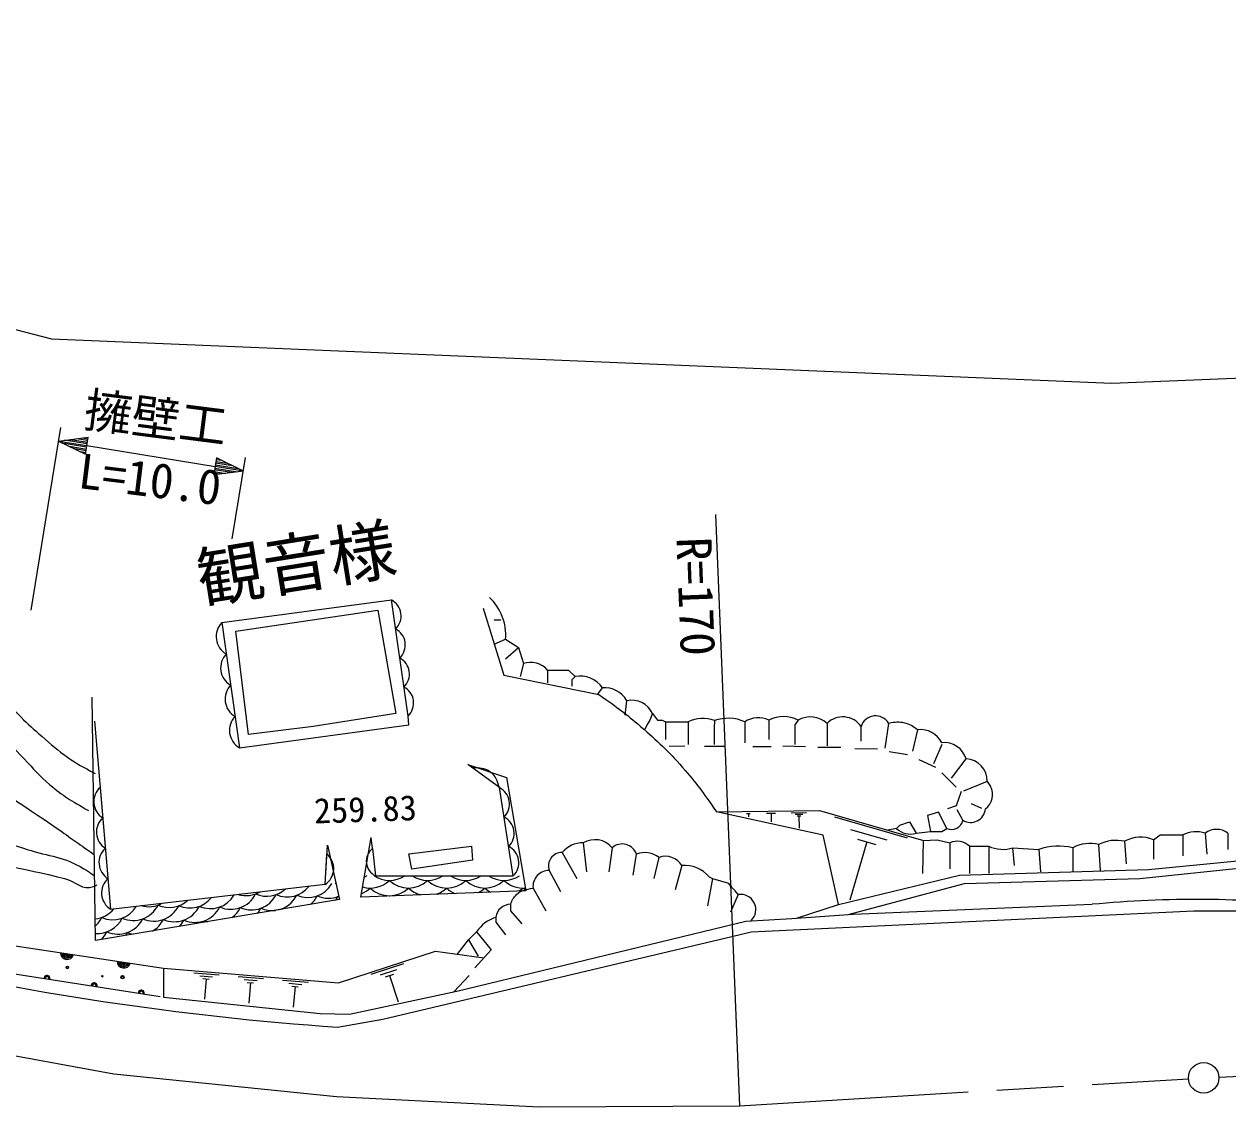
# Model space of a CAD drawing. Units: millimetres, scale not verified. Extents: x 40000 to 680000, y 20000 to 380000.
# Drawn here: x 210173 to 273246, y 259480 to 316904 of the extents above; entities that cross this region are included whole.
import ezdxf
from ezdxf.enums import TextEntityAlignment as Align

# ---------------------------------------------------------------- set-up
doc = ezdxf.new("R2010")
doc.units = ezdxf.units.MM
doc.header["$LTSCALE"] = 1000
doc.linetypes.add('CHAIN', pattern=[18.5, 12, -1.5, 3.5, -1.5])
for name, color, linetype, lineweight in [('M-BGD', 7, 'Continuous', 25), ('M-BMK', 2, 'CHAIN', 13), ('M-BMK-SRVR', 3, 'Continuous', 25), ('M-STR-HTXT', 7, 'Continuous', 13)]:
    doc.layers.add(name, color=color, linetype=linetype, lineweight=lineweight)
doc.styles.add('ＭＳ ゴシック', font='')
doc.styles.get('ＭＳ ゴシック').set_extended_font_data('MS Gothic')

msp = doc.modelspace()

# ---------------------------------------------------------------- hatches: boundary and pattern name
at = {"layer": 'M-BGD'}
h = msp.add_hatch(color=256, dxfattribs=at)
edge = h.paths.add_edge_path()
edge.add_ellipse((212440, 267479), major_axis=(34, 49.6), ratio=1, start_angle=-55.52889, end_angle=124.47111, ccw=False)
msp.add_hatch(color=256, dxfattribs=at).paths.add_polyline_path([(214243, 267013, -0.41421), (214273, 267043, -0.41421)])
h = msp.add_hatch(color=256, dxfattribs=at)
edge = h.paths.add_edge_path()
edge.add_ellipse((215332, 266966), major_axis=(46.9, 68.3), ratio=1, start_angle=-55.52889, end_angle=124.47111, ccw=False)

# ---------------------------------------------------------------- linework, layer by layer
for centre, radius, end in [((212440, 267479), 60.2, 0), ((214273, 267013), 30, 360), ((215332, 266966), 82.8, 360)]:
    msp.add_arc(centre, radius, 180, end)
for p, q in [((220530, 285537), (229415, 286726)), ((230288, 280644), (229415, 286726)), ((234227, 286299), (235307, 282794)), ((220530, 285537), (221456, 278984)), ((234807, 285680), (235146, 285680)), ((234807, 284410), (235400, 284664)), ((235400, 284664), (236077, 284240)), ((235400, 284664), (236077, 284240)), ((235400, 283648), (236077, 284240)), ((236077, 284240), (236331, 283394)), ((236077, 284240), (236331, 283394)), ((236331, 283394), (236162, 282716)), ((235307, 282794), (240294, 281769)), ((237601, 283055), (237601, 282378)), ((237601, 283055), (238702, 283055)), ((238702, 283055), (239040, 282716)), ((239040, 282716), (238871, 282547)), ((238871, 282547), (238871, 282208)), ((240226, 281785), (240480, 282124)), ((213910, 268877), (213742, 281626)), ((241665, 280684), (241750, 281446)), ((243104, 280769), (242953, 280435)), ((243104, 280769), (243358, 280430)), ((213865, 280370), (214702, 270524)), ((221456, 278984), (230336, 280185)), ((230336, 280185), (230288, 280644)), ((242850, 280261), (242681, 279922)), ((242953, 280435), (242850, 280261)), ((243358, 280430), (243612, 280430)), ((243612, 280430), (243782, 280346)), ((243782, 280346), (243782, 279414)), ((243782, 280346), (244967, 280346)), ((244967, 280346), (244967, 279160)), ((246347, 280407), (246322, 280007)), ((247930, 280346), (247930, 279245)), ((249200, 280430), (249200, 279414)), ((250724, 280430), (250555, 280176)), ((250555, 280176), (250555, 279160)), ((252248, 280261), (252248, 279076)), ((254026, 279330), (254026, 280092)), ((255470, 280261), (255267, 278958)), ((246322, 280007), (246322, 279160)), ((256990, 279922), (256718, 278795)), ((243974, 279073), (244784, 279075)), ((245822, 279063), (246848, 279067)), ((248354, 279051), (249319, 279040)), ((249921, 279076), (251122, 279042)), ((251756, 279005), (252966, 279005)), ((253697, 278942), (254890, 278917)), ((258255, 279156), (257824, 278132)), ((255496, 278782), (256459, 278635)), ((257044, 278375), (257919, 277956)), ((258768, 277382), (259530, 278398)), ((235078, 276893), (233422, 278112)), ((233422, 278112), (235442, 277420)), ((258258, 277665), (259002, 276920)), ((214160, 276904), (214702, 270524)), ((235806, 272272), (235078, 276893)), ((235806, 272272), (235078, 276893)), ((235442, 277420), (236461, 271490)), ((260630, 277213), (259389, 276703)), ((260630, 277213), (260800, 276959)), ((259273, 276692), (259011, 275939)), ((246452, 275617), (251851, 275695)), ((251851, 275695), (257297, 274115)), ((259011, 275939), (258559, 275775)), ((259360, 275181), (259067, 275730)), ((260353, 275806), (259803, 276051)), ((252035, 274403), (246452, 275617)), ((248026, 275540), (248214, 275543)), ((248120, 275541), (248123, 275354)), ((249076, 275555), (249539, 275562)), ((249307, 275558), (249314, 275095)), ((250369, 275573), (251173, 275585)), ((250571, 275496), (250973, 275502)), ((250673, 275417), (250874, 275420)), ((250773, 275418), (250783, 274775)), ((252636, 275363), (256446, 274258)), ((256058, 274927), (256566, 275096)), ((256566, 275096), (256905, 274504)), ((258090, 275604), (257498, 275435)), ((257498, 275435), (257667, 274588)), ((258514, 274758), (258090, 275604)), ((252836, 270764), (252035, 274403)), ((253478, 274705), (255383, 274153)), ((255889, 274758), (255431, 274656)), ((255889, 274758), (256058, 274927)), ((256905, 274504), (257667, 274588)), ((257667, 274588), (258260, 274588)), ((258260, 274588), (258514, 274758)), ((269351, 274165), (269690, 274419)), ((269690, 274419), (270875, 274419)), ((270875, 274419), (270875, 273318)), ((272060, 274504), (272145, 273403)), ((273246, 274504), (273246, 273657)), ((225954, 271825), (226063, 273880)), ((226063, 273880), (226700, 271024)), ((227819, 271156), (228356, 274271)), ((228424, 273695), (228356, 274271)), ((230337, 273430), (233620, 273826)), ((233620, 273826), (233669, 273098)), ((239464, 273996), (239633, 272472)), ((240988, 273742), (240818, 272472)), ((254320, 274048), (253436, 271000)), ((253844, 274186), (254796, 273910)), ((257287, 274124), (257244, 272387)), ((257287, 274124), (258006, 274165)), ((258006, 274165), (258683, 273996)), ((258683, 273996), (258683, 272641)), ((259699, 273826), (259699, 272387)), ((259699, 273826), (260715, 273826)), ((260715, 273826), (260715, 272387)), ((262070, 272810), (261985, 273742)), ((261985, 273742), (263340, 273657)), ((265118, 273742), (265118, 272472)), ((266472, 273911), (266557, 272556)), ((267827, 274080), (267912, 272895)), ((269351, 274165), (269351, 273149)), ((225954, 271825), (226038, 273412)), ((228424, 273695), (228583, 272272)), ((228424, 273695), (228583, 272272)), ((230491, 272621), (230337, 273430)), ((238363, 273488), (239125, 272133)), ((242088, 272302), (242258, 273403)), ((243189, 272133), (243443, 273234)), ((263340, 273657), (263424, 272472)), ((269080, 272611), (275301, 273211)), ((233669, 273098), (230491, 272621)), ((237686, 272556), (238278, 271456)), ((244628, 272810), (244290, 271540)), ((259180, 272314), (269080, 272611)), ((268625, 272133), (275402, 272829)), ((228583, 272272), (235806, 272272)), ((246237, 272133), (245983, 270694)), ((246068, 272218), (246237, 272133)), ((246237, 272133), (247084, 271879)), ((252836, 270764), (259180, 272314)), ((253351, 270252), (259442, 271862)), ((259442, 271862), (268625, 272133)), ((214702, 270524), (225954, 271825)), ((236461, 271490), (227819, 271156)), ((236839, 271625), (237516, 270440)), ((247592, 271286), (247178, 270374)), ((226700, 271024), (213910, 268877)), ((235654, 270778), (235654, 270440)), ((250645, 270057), (252836, 270764)), ((253603, 270270), (266134, 270778)), ((234892, 270101), (234892, 269847)), ((235654, 270440), (236246, 269762)), ((247983, 269887), (250404, 270040)), ((250404, 270040), (253603, 270270)), ((232854, 266232), (247983, 269887)), ((233452, 268916), (233876, 269339)), ((233876, 269339), (234644, 268392)), ((234892, 269847), (235400, 269170)), ((207975, 268863), (217476, 267424)), ((232860, 268154), (233452, 268916)), ((233452, 268916), (233960, 268069)), ((226645, 266660), (231720, 268327)), ((231720, 268327), (234263, 267968)), ((233794, 267446), (234644, 268392)), ((228350, 267115), (230077, 267682)), ((217295, 265929), (207702, 267426)), ((217476, 267424), (217470, 265906)), ((217476, 267424), (226645, 266660)), ((219070, 267191), (220394, 267080)), ((219390, 267031), (220052, 266975)), ((219544, 266884), (219875, 266857)), ((219710, 266871), (219622, 265811)), ((221382, 266998), (222725, 266886)), ((221706, 266836), (222378, 266780)), ((223712, 266804), (225073, 266690)), ((228839, 267084), (229702, 267368)), ((229111, 266982), (229543, 267124)), ((229327, 267053), (229781, 265672)), ((232697, 266199), (233489, 267040)), ((221863, 266688), (222199, 266660)), ((222031, 266674), (221941, 265599)), ((224041, 266639), (224721, 266583)), ((224200, 266489), (224540, 266461)), ((224370, 266475), (224279, 265386)), ((227221, 265018), (232854, 266232)), ((217470, 265906), (225693, 265054)), ((225693, 265054), (227221, 265018))]:
    msp.add_line(p, q, dxfattribs=at)
msp.add_lwpolyline([(221938, 279668), (221260, 285087), (228711, 286188), (229642, 280769), (225324, 280092)], close=True, dxfattribs=at)
for points in [[(247253, 269085), (248269, 269339), (271468, 270440), (273669, 270440), (283152, 269593), (311684, 267561), (313801, 267476), (320320, 267561), (329464, 267900), (348514, 268916), (353848, 270186)], [(226594, 264344), (228965, 264767), (247253, 269085)]]:
    msp.add_lwpolyline(points, dxfattribs=at)
for centre, radius in [((212440, 267479), 60.2), ((214273, 267013), 30), ((215332, 266966), 82.8)]:
    msp.add_circle(centre, radius, dxfattribs=at)
for centre, radius, start, end in [((228992, 285889), 937, 313.15145, 63.18872), ((232696, 284887), 2712, 355.26818, 46.80684), ((232696, 284887), 2712, 355.26818, 46.80684), ((221295, 284809), 1056, 136.42673, 239.64406), ((229210, 284369), 937, 313.15145, 63.18872), ((221526, 283171), 1056, 136.42673, 239.64406), ((229429, 282848), 937, 313.15145, 63.18872), ((236712, 282272), 1185, 41.37852, 108.75865), ((239298, 281297), 1443, 34.96906, 100.27067), ((221758, 281533), 1056, 136.42673, 239.64406), ((229647, 281327), 937, 313.15145, 63.18872), ((240582, 280787), 1340, 29.45632, 94.39871), ((242004, 280261), 1212, 24.77514, 102.09476), ((221989, 279894), 1056, 136.42673, 239.64406), ((245729, 278748), 1770, 69.56727, 115.4928), ((247060, 278332), 2194, 66.62848, 108.96011), ((248645, 279189), 1360, 65.9168, 121.71135), ((249962, 278991), 1629, 62.10273, 117.89727), ((251369, 279294), 1307, 47.73131, 119.58831), ((253067, 279442), 1158, 34.11348, 135.00586), ((254786, 279857), 795, 30.60248, 162.79889), ((257146, 278686), 1246, 26.65509, 97.19993), ((258394, 278071), 1182, 16.07357, 96.54629), ((258394, 278071), 1182, 16.07357, 96.54629), ((259475, 277244), 1156, 358.45763, 87.30018), ((214826, 276157), 1001, 131.74904, 237.96657), ((234646, 276036), 960, 314.62848, 63.27044), ((260006, 276509), 912, 306.2717, 29.53878), ((259763, 275858), 788, 239.30028, 353.82982), ((237251, 418366), 154391, 247.70266, 266.0421), ((214962, 274562), 1001, 131.74904, 237.96657), ((234889, 274495), 960, 314.62848, 63.27044), ((258768, 275308), 606, 245.22486, 347.90524), ((256609, 275477), 1018, 225, 286.92751), ((271574, 272980), 1600, 72.28421, 115.88703), ((272653, 273742), 965, 52.12502, 127.87498), ((235131, 272955), 960, 314.62848, 63.27044), ((239421, 272641), 1355, 88.21009, 141.34019), ((240076, 272973), 1192, 40.14833, 120.92703), ((241511, 273153), 788, 18.53396, 131.6032), ((259068, 273172), 909, 46.02915, 115.0462), ((261455, 275356), 1700, 244.1948, 288.17706), ((264378, 270573), 3254, 76.85513, 108.59749), ((266016, 272055), 1911, 76.19466, 118.05538), ((267387, 272095), 2034, 77.51529, 116.73474), ((267387, 272095), 2034, 77.51529, 116.73474), ((268679, 272508), 1788, 67.92044, 118.43922), ((215097, 272967), 1001, 131.74904, 237.96657), ((225407, 272650), 990, 303.54612, 50.37508), ((228941, 273032), 840, 127.98426, 244.77483), ((238340, 272792), 696, 88.13232, 199.81293), ((242707, 272314), 1178, 51.32233, 112.41747), ((243782, 272311), 983, 30.5406, 110.15175), ((237681, 271710), 847, 89.71352, 185.7391), ((244773, 271119), 1698, 40.33865, 94.90108), ((215233, 271372), 1001, 131.74904, 237.96657), ((225039, 272583), 1450, 246.39718, 330.42442), ((226918, 273267), 1450, 251.97422, 253.64582), ((228314, 273081), 1450, 253.86813, 313.60282), ((227314, 273481), 1450, 298.23312, 304.25154), ((229314, 273481), 1450, 236.37682, 303.50254), ((230314, 273081), 1450, 226.39718, 313.60282), ((231314, 273481), 1450, 236.49746, 303.50254), ((232314, 273081), 1450, 226.39718, 313.60282), ((233314, 273481), 1450, 236.49746, 303.50254), ((234314, 273081), 1450, 226.39718, 313.60282), ((235314, 273481), 1450, 236.49746, 303.91197), ((236314, 273081), 1450, 226.39718, 274.81399), ((219930, 272000), 1450, 246.39718, 329.90039), ((221006, 271966), 1450, 246.39718, 333.60282), ((221809, 272684), 1450, 253.13251, 300.05599), ((222083, 271933), 1450, 246.39718, 333.60282), ((222886, 272651), 1450, 246.39718, 312.60818), ((223962, 272617), 1450, 246.39718, 322.13338), ((223159, 271899), 1450, 281.95353, 333.60282), ((224236, 271865), 1450, 310.9691, 333.60282), ((226115, 272549), 1450, 246.39718, 292.03927), ((227314, 272681), 1450, 291.69657, 313.60282), ((229314, 272681), 1450, 226.39718, 313.60282), ((228314, 272281), 1450, 312.56395, 313.60282), ((230314, 272281), 1450, 226.39718, 227.35301), ((231314, 272681), 1450, 226.39718, 255.53057), ((231314, 272681), 1450, 288.89007, 313.60282), ((233314, 272681), 1450, 226.39718, 246.99687), ((233314, 272681), 1450, 297.42377, 313.60282), ((235314, 272681), 1450, 226.39718, 240.58881), ((235314, 272681), 1450, 303.83183, 313.60282), ((237314, 272681), 1450, 226.39718, 233.77602), ((247719, 270503), 793, 313.91908, 99.21103), ((214821, 271418), 1450, 246.39718, 329.50139), ((215898, 271384), 1450, 246.39718, 333.60282), ((216700, 272102), 1450, 253.94738, 299.24112), ((216974, 271350), 1450, 246.39718, 333.60282), ((217777, 272068), 1450, 246.39718, 312.06188), ((218051, 271316), 1450, 246.39718, 333.60282), ((218853, 272034), 1450, 246.39718, 321.68456), ((219127, 271282), 1450, 246.39718, 333.60282), ((220204, 271249), 1450, 306.10447, 333.60282), ((225312, 271831), 1450, 324.51627, 333.60282), ((227192, 272515), 1450, 246.39718, 248.85789), ((235666, 269997), 781, 90.88738, 172.3797), ((271598, 212401), 58632, 83.82777, 95.34785), ((213745, 271452), 1450, 275.97622, 321.23221), ((212942, 270734), 1450, 311.38685, 333.60282), ((214018, 270700), 1450, 265.54307, 333.60282), ((215095, 270666), 1450, 246.39718, 333.60282), ((216171, 270632), 1450, 300.21903, 333.60282), ((217248, 270598), 1450, 317.38232, 333.60282), ((221280, 271215), 1450, 321.07494, 333.60282), ((223159, 271899), 1450, 246.39718, 277.10325), ((222357, 271181), 1450, 332.47973, 333.60282), ((224236, 271865), 1450, 246.39718, 248.08768), ((235532, 268188), 2017, 108.52137, 145.21843), ((213215, 269982), 1450, 313.35372, 333.60282), ((218324, 270565), 1450, 329.46357, 333.60282), ((220204, 271249), 1450, 246.39718, 252.95231), ((214292, 269948), 1450, 326.30737, 333.60282), ((216171, 270632), 1450, 246.39718, 258.83775), ((212432, 268243), 354, 180.18377, 342.58895), ((212432, 268243), 283, 182.40781, 340.36491), ((212432, 268243), 212, 186.15414, 336.61859), ((212432, 268243), 142, 193.86587, 328.90686), ((212432, 268243), 100, 204.18353, 318.5892), ((212432, 268243), 100, 204.18353, 318.5892), ((215398, 267793), 354, 180.18377, 342.58895), ((215398, 267793), 283, 182.40781, 340.36491), ((215398, 267793), 212, 186.15414, 336.61859), ((215398, 267793), 142, 193.86587, 328.90686), ((215398, 267793), 100, 204.18353, 318.5892), ((215398, 267793), 100, 204.18353, 318.5892), ((211373, 266897), 156, 334.86846, 187.38887), ((211373, 266897), 125, 330.64135, 191.61598), ((211373, 266897), 100, 325.18418, 197.07314), ((211373, 266897), 100, 325.18418, 197.07314), ((211373, 266897), 100, 325.18418, 197.07314), ((211373, 266897), 100, 325.18418, 197.07314), ((213844, 266512), 156, 334.86846, 187.38887), ((213844, 266512), 125, 330.64135, 191.61598), ((213844, 266512), 100, 325.18418, 197.07314), ((213844, 266512), 100, 325.18418, 197.07314), ((213844, 266512), 100, 325.18418, 197.07314), ((213844, 266512), 100, 325.18418, 197.07314), ((216314, 266126), 156, 334.86846, 187.38887), ((216314, 266126), 125, 330.64135, 191.61598), ((216314, 266126), 100, 325.18418, 197.07314), ((216314, 266126), 100, 325.18418, 197.07314), ((216314, 266126), 100, 325.18418, 197.07314), ((216314, 266126), 100, 325.18418, 197.07314), ((253926, 426084), 177014, 248.80716, 256.30988)]:
    msp.add_arc(centre, radius, start, end, dxfattribs=at)
for points, knots in [([(192812, 290336), (195697, 289211), (196554, 288957), (198824, 287796), (199390, 287507), (199709, 287348), (200263, 287034), (201117, 286551), (201569, 286233), (202380, 285680), (203063, 285214), (203424, 284921), (204073, 284410), (204958, 283713), (205427, 283289), (206274, 282547), (206785, 282100), (207063, 281840), (207544, 281362), (208640, 280271), (209100, 279516), (210169, 278398), (210686, 277858), (210954, 277529), (211524, 277044), (212250, 276425), (212585, 276251), (213556, 275689)], [0, 0, 0, 0, 1, 1, 1, 2, 2, 2, 3, 3, 3, 4, 4, 4, 5, 5, 5, 6, 6, 6, 7, 7, 7, 8, 8, 8, 9, 9, 9, 9]), ([(183753, 288897), (183855, 288984), (183903, 289009), (184007, 289066), (184274, 289214), (184464, 289230), (184769, 289236), (185365, 289248), (185711, 289279), (186293, 289151), (188062, 288762), (188913, 288090), (190611, 287458), (191532, 287114), (192037, 286885), (192982, 286611), (193598, 286432), (193969, 286433), (194590, 286272), (195330, 286081), (195745, 285966), (196453, 285680), (197207, 285375), (197601, 285137), (198316, 284748), (198864, 284450), (199161, 284262), (199670, 283902), (201320, 282736), (202060, 281846), (203650, 280600), (204894, 279624), (205575, 279055), (206867, 278144), (208807, 276778), (209961, 276111), (211905, 274751), (212652, 274228), (212893, 274062), (213810, 273403)], [0, 0, 0, 0, 1, 1, 1, 2, 2, 2, 3, 3, 3, 4, 4, 4, 5, 5, 5, 6, 6, 6, 7, 7, 7, 8, 8, 8, 9, 9, 9, 10, 10, 10, 11, 11, 11, 12, 12, 12, 13, 13, 13, 13]), ([(203057, 287712), (203918, 287061), (204167, 286866), (204835, 286272), (205604, 285589), (205991, 285158), (206698, 284410), (208050, 282978), (208612, 281997), (210000, 280600), (210412, 280184), (210655, 279963), (211100, 279584), (211619, 279142), (211894, 278870), (212455, 278483), (212992, 278113), (213206, 277998), (213894, 277636)], [0, 0, 0, 0, 1, 1, 1, 2, 2, 2, 3, 3, 3, 4, 4, 4, 5, 5, 5, 6, 6, 6, 6]), ([(182398, 285341), (182704, 285365), (182812, 285356), (183076, 285341), (183756, 285304), (184118, 285119), (184769, 284918), (185391, 284725), (185712, 284536), (186293, 284240), (187324, 283716), (187859, 283341), (188833, 282716), (189451, 282320), (189780, 282070), (190357, 281616), (191314, 280863), (191683, 280247), (192643, 279499), (193055, 279178), (193293, 279001), (193744, 278737), (194293, 278415), (194606, 278243), (195183, 277975), (195640, 277763), (195894, 277637), (196368, 277467), (197540, 277047), (198208, 276833), (199416, 276536), (200468, 276277), (201072, 276196), (202126, 275943), (203990, 275496), (205020, 275188), (206867, 274673), (208228, 274293), (208996, 274096), (210338, 273657), (211501, 273277), (212260, 273283), (213302, 272641), (213505, 272516), (213594, 272473), (213810, 272302)], [0, 0, 0, 0, 1, 1, 1, 2, 2, 2, 3, 3, 3, 4, 4, 4, 5, 5, 5, 6, 6, 6, 7, 7, 7, 8, 8, 8, 9, 9, 9, 10, 10, 10, 11, 11, 11, 12, 12, 12, 13, 13, 13, 14, 14, 14, 15, 15, 15, 15]), ([(181128, 282124), (181875, 282161), (182111, 282172), (182737, 282124), (183371, 282074), (183727, 282019), (184346, 281870), (184824, 281754), (185082, 281646), (185531, 281446), (186247, 281128), (186634, 280913), (187309, 280515), (188542, 279788), (189148, 279248), (190357, 278483), (190947, 278110), (191271, 277891), (191881, 277552), (192631, 277134), (193057, 276911), (193828, 276536), (194547, 276186), (194949, 275986), (195691, 275689), (196410, 275401), (196812, 275235), (197554, 275012), (199182, 274522), (200122, 274341), (201787, 273996), (203523, 273635), (204526, 273613), (206274, 273318), (208634, 272921), (209962, 272704), (212286, 272133), (212886, 271985), (213238, 271476), (213810, 271710), (213878, 271738), (213920, 271747), (213979, 271794)], [0, 0, 0, 0, 1, 1, 1, 2, 2, 2, 3, 3, 3, 4, 4, 4, 5, 5, 5, 6, 6, 6, 7, 7, 7, 8, 8, 8, 9, 9, 9, 10, 10, 10, 11, 11, 11, 12, 12, 12, 13, 13, 13, 14, 14, 14, 14]), ([(240294, 281769), (241346, 281026), (241658, 280798), (242472, 280102), (243384, 279320), (243877, 278854), (244670, 277952), (245428, 277090), (245672, 276743), (246452, 275617)], [0, 0, 0, 0, 1, 1, 1, 2, 2, 2, 3, 3, 3, 3]), ([(256990, 279922), (256727, 280113), (256599, 280198), (256310, 280273), (255992, 280354), (255821, 280320), (255470, 280261)], [0, 0, 0, 0, 1, 1, 1, 2, 2, 2, 2]), ([(235078, 276893), (234968, 277249), (234893, 277492), (234593, 277711), (234295, 277928), (234044, 277927), (233675, 277926)], [0, 0, 0, 0, 1, 1, 1, 2, 2, 2, 2]), ([(247592, 271286), (247439, 271460), (247399, 271504), (247279, 271646), (247202, 271736), (247178, 271765), (247084, 271879)], [0, 0, 0, 0, 1, 1, 1, 2, 2, 2, 2]), ([(235654, 270778), (235745, 271010), (235812, 271123), (235980, 271291), (236235, 271545), (236468, 271557), (236839, 271625)], [0, 0, 0, 0, 1, 1, 1, 2, 2, 2, 2])]:
    msp.add_open_spline(points, degree=3, knots=knots, dxfattribs=at)
at = {"layer": 'M-BMK'}
for points in [[(173799, 273536), (185314, 269099), (195865, 265877), (203709, 263930), (214880, 261901), (226538, 260711), (237168, 260170), (247663, 260224), (271175, 261636)], [(272773, 261721), (354025, 265546), (363914, 266267), (371475, 267195)]]:
    msp.add_lwpolyline(points, dxfattribs=at)
at = {"layer": 'M-BMK-SRVR'}
msp.add_line((246405, 291204), (247663, 260224), dxfattribs=at)
msp.add_circle((271974, 261684), 800, dxfattribs=at)
at = {"layer": 'M-STR-HTXT'}
for p, q in [((210542, 286194), (212099, 295767)), ((211983, 295055), (213536, 295258)), ((213226, 295217), (213522, 295169)), ((213392, 294370), (213536, 295258)), ((211983, 295055), (213392, 294370)), ((211983, 295055), (213464, 294814)), ((213450, 294725), (212265, 294918)), ((213478, 294903), (212294, 295095)), ((212547, 294781), (213435, 294636)), ((212605, 295136), (213493, 294992)), ((213421, 294547), (212828, 294644)), ((213507, 295080), (212915, 295177)), ((213464, 294814), (220180, 293722)), ((213110, 294507), (213406, 294459)), ((220252, 294166), (220108, 293278)), ((220224, 293988), (220816, 293892)), ((220534, 294029), (220238, 294077)), ((221661, 293481), (220252, 294166)), ((221084, 289932), (221777, 294194)), ((221661, 293481), (220108, 293278)), ((220419, 293318), (220122, 293366)), ((220137, 293455), (220729, 293359)), ((221040, 293400), (220151, 293544)), ((220166, 293633), (221350, 293440)), ((221661, 293481), (220180, 293722)), ((220195, 293811), (221379, 293618)), ((221097, 293755), (220209, 293899))]:
    msp.add_line(p, q, dxfattribs=at)
msp.add_lwpolyline([(160749, 313596), (211610, 300409), (267156, 298079), (336697, 300925), (378908, 305943), (414132, 316433), (460086, 333610), (479197, 338425), (504321, 339471), (563797, 339503)], dxfattribs=at)

# ---------------------------------------------------------------- texts
at = {"layer": 'M-BGD', "style": 'ＭＳ ゴシック'}
for s, height, rotation, p in [('観音様', 2566, 9.134, (224759, 286610)), ('259.83', 1320, 1.875, (228087, 274706))]:
    msp.add_text(s, height=height, rotation=rotation, dxfattribs=at).set_placement(p, align=Align.BOTTOM_CENTER)
at = {"layer": 'M-BMK-SRVR', "style": 'ＭＳ ゴシック'}
msp.add_text('R=170', height=1833, rotation=272.203, dxfattribs=at).set_placement((243919, 286858), align=Align.BOTTOM_CENTER)
at = {"layer": 'M-STR-HTXT', "style": 'ＭＳ ゴシック'}
for s, rotation, p in [('擁壁工', 352.725, (216893, 294807)), ('L=10.0', 352.962, (216595, 291597))]:
    msp.add_text(s, height=1833, rotation=rotation, dxfattribs=at).set_placement(p, align=Align.BOTTOM_CENTER)

doc.saveas('drawing.dxf')
